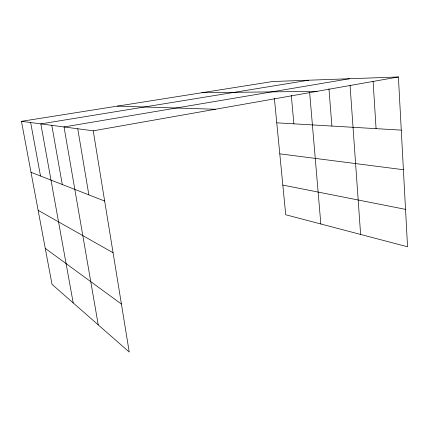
<?xml version="1.0" encoding="UTF-8"?>
<svg xmlns="http://www.w3.org/2000/svg" width="429" height="429" viewBox="0 0 429 429"><rect width="100%" height="100%" fill="white"/><g stroke="black" fill="none" stroke-linecap="round" stroke-linejoin="round"><path stroke-width="0.64" d="M93.232 130.813L129.226 352.027L52.006 284.347L21.45 121.327L93.232 130.813L398.407 76.973L407.55 246.788L285.73 214.757L274.351 98.166M349.592 78.732L64.034 126.952L98.23 324.86M308.607 80.207L40.835 123.89L73.203 302.928M21.45 121.327L272.726 81.505L398.407 76.973M201.914 92.728L317.063 91.323M117.444 106.113L215.396 109.261M276.759 122.833L401.271 130.126M279.783 153.839L403.399 169.718M282.834 185.087L405.534 209.368M31.006 172.302L104.66 201.04M38.127 210.301L113.074 252.761M45.265 248.38L121.423 304.059M30.657 122.544L40.508 176.008M51.807 125.338L62.28 184.508M77.746 128.764L88.857 194.873M291.286 95.42L293.886 123.836M309.625 92.224L320.838 223.992M328.973 88.814L331.885 126.062M350.064 85.387L360.617 234.448M373.096 81.231L376.072 128.652"/></g></svg>
